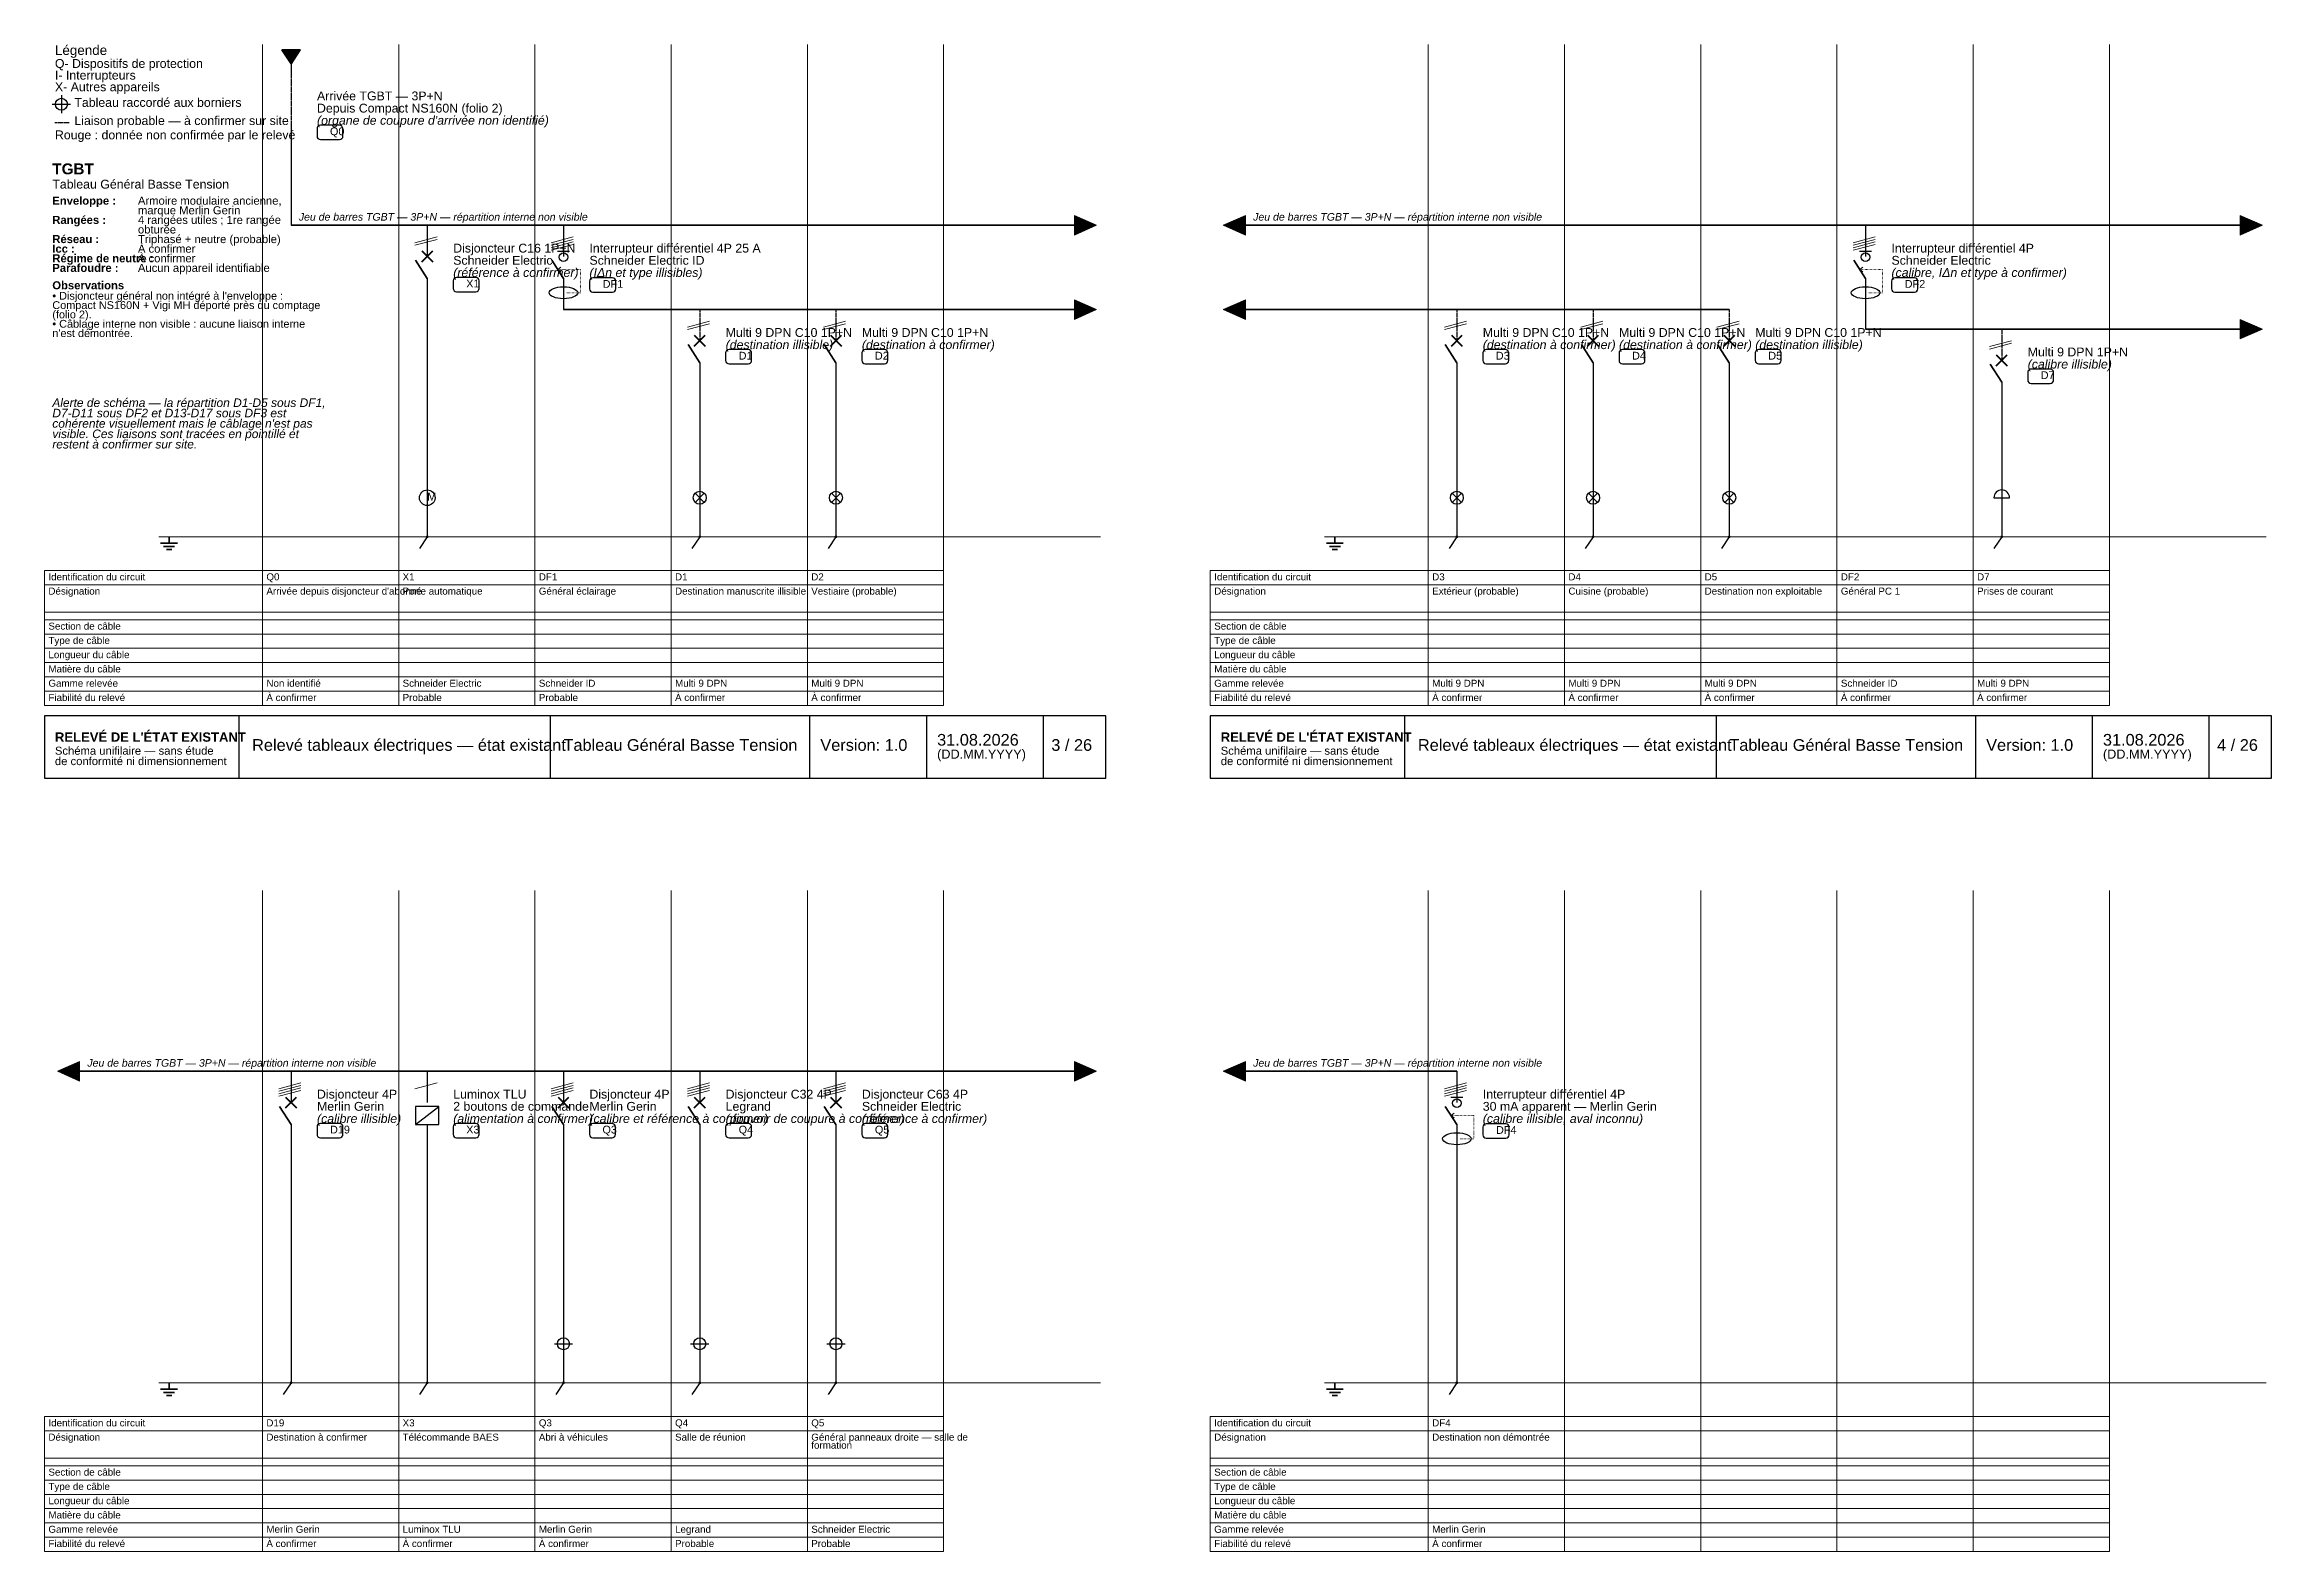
# Model space of a CAD drawing. Header units: millimetres. Extents: x 4 to 1561, y -1145 to 205.
# Drawn here: x 955 to 1561, y -205 to 204 of the extents above; entities that cross this region are included whole.
import ezdxf

# ---------------------------------------------------------------- set-up
doc = ezdxf.new("R2010")
doc.units = ezdxf.units.MM
doc.header["$LTSCALE"] = 0.5
doc.linetypes.add('DASHED', pattern=[1.524, 1.27, -0.254])
doc.linetypes.add('DOT', pattern=[0.508, 0, -0.508])
for name, color, linetype, lineweight, plot in [('RENVOIS_FOLIO', 5, 'Continuous', 0, False), ('SCHEMA', 7, 'Continuous', 0, False), ('SCHEMA_PROBABLE', 7, 'DASHED', 0, False), ('SYMBOLES', 7, 'Continuous', 0, False), ('TERRE', 3, 'Continuous', 0, False), ('TEXTE', 7, 'Continuous', 0, False), ('TEXTE_A_CONFIRMER', 1, 'Continuous', 0, False), ('TRAME', 253, 'Continuous', 0, False)]:
    doc.layers.add(name, color=color, linetype=linetype, lineweight=lineweight, plot=plot)
doc.styles.add('SCHEMA', font='arial.ttf')
doc.styles.add('SCHEMA_GRAS', font='arialbd.ttf')
doc.styles.add('SCHEMA_ITAL', font='ariali.ttf')

msp = doc.modelspace()

# ---------------------------------------------------------------- hatches: boundary and pattern name
at = {"layer": 'RENVOIS_FOLIO'}
for points in [[(1235.3, 157.87), (1241.3, 155.22), (1235.3, 152.58)], [(1281.76, 157.87), (1275.76, 155.22), (1281.76, 152.58)], [(1552.3, 157.87), (1558.3, 155.22), (1552.3, 152.58)], [(1235.3, 134.94), (1241.3, 132.29), (1235.3, 129.65)], [(1281.76, 134.94), (1275.76, 132.29), (1281.76, 129.65)], [(1552.3, 129.65), (1558.3, 127), (1552.3, 124.35)], [(964.76, -72.13), (958.76, -74.78), (964.76, -77.42)], [(1235.3, -72.13), (1241.3, -74.78), (1235.3, -77.42)], [(1281.76, -72.13), (1275.76, -74.78), (1281.76, -77.42)]]:
    msp.add_hatch(color=7, dxfattribs=at).paths.add_polyline_path(points)
at = {"layer": 'SCHEMA'}
msp.add_hatch(color=7, dxfattribs=at).paths.add_polyline_path([(1019.79, 202.95), (1024.73, 202.95), (1022.26, 199.07)])
h = msp.add_hatch(color=7, dxfattribs=at)
edge = h.paths.add_edge_path()
edge.add_arc((1059.3, 70.56), 0.388, 0, 360)
h = msp.add_hatch(color=7, dxfattribs=at)
edge = h.paths.add_edge_path()
edge.add_arc((1133.39, 70.56), 0.388, 0, 360)
h = msp.add_hatch(color=7, dxfattribs=at)
edge = h.paths.add_edge_path()
edge.add_arc((1170.43, 70.56), 0.388, 0, 360)
h = msp.add_hatch(color=7, dxfattribs=at)
edge = h.paths.add_edge_path()
edge.add_arc((1339.26, 70.56), 0.388, 0, 360)
h = msp.add_hatch(color=7, dxfattribs=at)
edge = h.paths.add_edge_path()
edge.add_arc((1376.3, 70.56), 0.388, 0, 360)
h = msp.add_hatch(color=7, dxfattribs=at)
edge = h.paths.add_edge_path()
edge.add_arc((1413.34, 70.56), 0.388, 0, 360)
h = msp.add_hatch(color=7, dxfattribs=at)
edge = h.paths.add_edge_path()
edge.add_arc((1487.43, 70.56), 0.388, 0, 360)
h = msp.add_hatch(color=7, dxfattribs=at)
edge = h.paths.add_edge_path()
edge.add_arc((1022.26, -159.44), 0.388, 0, 360)
h = msp.add_hatch(color=7, dxfattribs=at)
edge = h.paths.add_edge_path()
edge.add_arc((1059.3, -159.44), 0.388, 0, 360)
h = msp.add_hatch(color=7, dxfattribs=at)
edge = h.paths.add_edge_path()
edge.add_arc((1096.34, -159.44), 0.388, 0, 360)
h = msp.add_hatch(color=7, dxfattribs=at)
edge = h.paths.add_edge_path()
edge.add_arc((1133.39, -159.44), 0.388, 0, 360)
h = msp.add_hatch(color=7, dxfattribs=at)
edge = h.paths.add_edge_path()
edge.add_arc((1170.43, -159.44), 0.388, 0, 360)
h = msp.add_hatch(color=7, dxfattribs=at)
edge = h.paths.add_edge_path()
edge.add_arc((1339.26, -159.44), 0.388, 0, 360)

# ---------------------------------------------------------------- linework, layer by layer
at = {"layer": 'RENVOIS_FOLIO'}
for points in [[(1235.3, 157.87), (1241.3, 155.22), (1235.3, 152.58)], [(1281.76, 157.87), (1275.76, 155.22), (1281.76, 152.58)], [(1552.3, 157.87), (1558.3, 155.22), (1552.3, 152.58)], [(1235.3, 134.94), (1241.3, 132.29), (1235.3, 129.65)], [(1281.76, 134.94), (1275.76, 132.29), (1281.76, 129.65)], [(1552.3, 129.65), (1558.3, 127), (1552.3, 124.35)], [(964.76, -72.13), (958.76, -74.78), (964.76, -77.42)], [(1235.3, -72.13), (1241.3, -74.78), (1235.3, -77.42)], [(1281.76, -72.13), (1275.76, -74.78), (1281.76, -77.42)]]:
    msp.add_lwpolyline(points, close=True, dxfattribs=at)
at = {"layer": 'SCHEMA', "lineweight": 30}
for p, q in [((1022.26, 199.07), (1022.26, 196.6)), ((957.35, 188.13), (962.29, 188.13)), ((959.82, 190.6), (959.82, 185.66)), ((1022.26, 182.13), (1022.26, 155.22)), ((1059.3, 155.22), (1059.3, 146.76)), ((1096.34, 155.22), (1096.34, 146.76)), ((1450.39, 155.22), (1450.39, 146.76)), ((1094.72, 148.17), (1097.97, 148.17)), ((1448.76, 148.17), (1452.01, 148.17)), ((1059.3, 140.76), (1059.3, 70.56)), ((1096.34, 140.76), (1096.34, 132.29)), ((1450.39, 140.76), (1450.39, 127)), ((1133.39, 117.83), (1133.39, 70.56)), ((1170.43, 117.83), (1170.43, 70.56)), ((1339.26, 117.83), (1339.26, 70.56)), ((1376.3, 117.83), (1376.3, 70.56)), ((1413.34, 117.83), (1413.34, 70.56)), ((1487.43, 112.54), (1487.43, 70.56)), ((1132.15, 79.9), (1134.62, 82.37)), ((1132.15, 82.37), (1134.62, 79.9)), ((1169.19, 79.9), (1171.66, 82.37)), ((1169.19, 82.37), (1171.66, 79.9)), ((1338.03, 79.9), (1340.5, 82.37)), ((1338.03, 82.37), (1340.5, 79.9)), ((1375.07, 79.9), (1377.54, 82.37)), ((1375.07, 82.37), (1377.54, 79.9)), ((1412.11, 79.9), (1414.58, 82.37)), ((1412.11, 82.37), (1414.58, 79.9)), ((1485.31, 81.14), (1489.54, 81.14)), ((1059.3, 70.56), (1057.19, 67.38)), ((1133.39, 70.56), (1131.27, 67.38)), ((1170.43, 70.56), (1168.31, 67.38)), ((1339.26, 70.56), (1337.14, 67.38)), ((1376.3, 70.56), (1374.19, 67.38)), ((1413.34, 70.56), (1411.23, 67.38)), ((1487.43, 70.56), (1485.31, 67.38)), ((1022.26, -74.78), (1022.26, -83.24)), ((1059.3, -74.78), (1059.3, -83.24)), ((1096.34, -74.78), (1096.34, -83.24)), ((1133.39, -74.78), (1133.39, -83.24)), ((1170.43, -74.78), (1170.43, -83.24)), ((1339.26, -74.78), (1339.26, -83.24)), ((1056.13, -89.24), (1062.48, -84.3)), ((1337.64, -81.83), (1340.88, -81.83)), ((1022.26, -89.24), (1022.26, -159.44)), ((1059.3, -89.24), (1059.3, -159.44)), ((1096.34, -89.24), (1096.34, -159.44)), ((1133.39, -89.24), (1133.39, -159.44)), ((1170.43, -89.24), (1170.43, -159.44)), ((1339.26, -89.24), (1339.26, -159.44)), ((1093.88, -148.86), (1098.81, -148.86)), ((1096.34, -146.39), (1096.34, -151.33)), ((1130.92, -148.86), (1135.86, -148.86)), ((1133.39, -146.39), (1133.39, -151.33)), ((1167.96, -148.86), (1172.9, -148.86)), ((1170.43, -146.39), (1170.43, -151.33)), ((1022.26, -159.44), (1020.14, -162.62)), ((1059.3, -159.44), (1057.19, -162.62)), ((1096.34, -159.44), (1094.23, -162.62)), ((1133.39, -159.44), (1131.27, -162.62)), ((1170.43, -159.44), (1168.31, -162.62)), ((1339.26, -159.44), (1337.14, -162.62))]:
    msp.add_line(p, q, dxfattribs=at)
at = {"layer": 'SCHEMA', "lineweight": 35}
for p, q in [((1022.26, 155.22), (1235.3, 155.22)), ((1281.76, 155.22), (1552.3, 155.22)), ((1056.13, 145.7), (1059.3, 140.76)), ((1093.17, 145.7), (1096.34, 140.76)), ((1447.21, 145.7), (1450.39, 140.76)), ((1096.34, 132.29), (1235.3, 132.29)), ((1281.76, 132.29), (1413.34, 132.29)), ((1130.21, 122.77), (1133.39, 117.83)), ((1167.25, 122.77), (1170.43, 117.83)), ((1336.09, 122.77), (1339.26, 117.83)), ((1373.13, 122.77), (1376.3, 117.83)), ((1410.17, 122.77), (1413.34, 117.83)), ((1450.39, 127), (1552.3, 127)), ((1484.25, 117.47), (1487.43, 112.54)), ((986.81, 68.79), (991.39, 68.79)), ((987.62, 67.94), (990.58, 67.94)), ((988.39, 67.1), (989.81, 67.1)), ((989.1, 70.56), (989.1, 68.79)), ((1303.81, 68.79), (1308.39, 68.79)), ((1304.62, 67.94), (1307.58, 67.94)), ((1305.39, 67.1), (1306.81, 67.1)), ((1306.1, 70.56), (1306.1, 68.79)), ((964.76, -74.78), (1235.3, -74.78)), ((1281.76, -74.78), (1339.26, -74.78)), ((1019.09, -84.3), (1022.26, -89.24)), ((1093.17, -84.3), (1096.34, -89.24)), ((1130.21, -84.3), (1133.39, -89.24)), ((1167.25, -84.3), (1170.43, -89.24)), ((1336.09, -84.3), (1339.26, -89.24)), ((986.81, -161.21), (991.39, -161.21)), ((987.62, -162.06), (990.58, -162.06)), ((988.39, -162.9), (989.81, -162.9)), ((989.1, -159.44), (989.1, -161.21)), ((1303.81, -161.21), (1308.39, -161.21)), ((1304.62, -162.06), (1307.58, -162.06)), ((1305.39, -162.9), (1306.81, -162.9)), ((1306.1, -159.44), (1306.1, -161.21))]:
    msp.add_line(p, q, dxfattribs=at)
at = {"layer": 'SCHEMA', "lineweight": 40}
for p, q in [((1057.82, 145.27), (1060.78, 148.24)), ((1057.82, 148.24), (1060.78, 145.27)), ((1131.9, 122.34), (1134.87, 125.31)), ((1131.9, 125.31), (1134.87, 122.34)), ((1168.95, 122.34), (1171.91, 125.31)), ((1168.95, 125.31), (1171.91, 122.34)), ((1337.78, 122.34), (1340.74, 125.31)), ((1337.78, 125.31), (1340.74, 122.34)), ((1374.82, 122.34), (1377.78, 125.31)), ((1374.82, 125.31), (1377.78, 122.34)), ((1411.86, 122.34), (1414.83, 125.31)), ((1411.86, 125.31), (1414.83, 122.34)), ((1485.95, 117.05), (1488.91, 120.02)), ((1485.95, 120.02), (1488.91, 117.05)), ((1020.78, -84.73), (1023.74, -81.76)), ((1020.78, -81.76), (1023.74, -84.73)), ((1094.86, -84.73), (1097.83, -81.76)), ((1094.86, -81.76), (1097.83, -84.73)), ((1131.9, -84.73), (1134.87, -81.76)), ((1131.9, -81.76), (1134.87, -84.73)), ((1168.95, -84.73), (1171.91, -81.76)), ((1168.95, -81.76), (1171.91, -84.73))]:
    msp.add_line(p, q, dxfattribs=at)
at = {"layer": 'SCHEMA', "lineweight": 35}
msp.add_lwpolyline([(1019.79, 202.95), (1024.73, 202.95), (1022.26, 199.07)], close=True, dxfattribs=at)
at = {"layer": 'SCHEMA', "lineweight": 30}
msp.add_lwpolyline([(1056.13, -89.24), (1062.48, -89.24), (1062.48, -84.3), (1056.13, -84.3)], close=True, dxfattribs=at)
for centre, radius in [((959.82, 188.13), 1.62), ((1096.34, 146.54), 1.16), ((1450.39, 146.54), 1.16), ((1059.3, 81.14), 2.12), ((1133.39, 81.14), 1.76), ((1170.43, 81.14), 1.76), ((1339.26, 81.14), 1.76), ((1376.3, 81.14), 1.76), ((1413.34, 81.14), 1.76), ((1339.26, -83.46), 1.16), ((1096.34, -148.86), 1.62), ((1133.39, -148.86), 1.62), ((1170.43, -148.86), 1.62)]:
    msp.add_circle(centre, radius, dxfattribs=at)
msp.add_arc((1487.43, 81.14), 2.12, 0, 180, dxfattribs=at)
for centre in [(1096.34, 136.88), (1450.39, 136.88), (1339.26, -93.12)]:
    msp.add_ellipse(centre, major_axis=(3.88, 0), ratio=0.418182, dxfattribs=at)
at = {"layer": 'SCHEMA_PROBABLE', "lineweight": 30}
for p, q in [((1022.26, 196.6), (1022.26, 188.13)), ((1022.26, 188.13), (1022.26, 182.13)), ((958.06, 183.19), (961.94, 183.19)), ((1133.39, 132.29), (1133.39, 123.83)), ((1170.43, 132.29), (1170.43, 123.83)), ((1339.26, 132.29), (1339.26, 123.83)), ((1376.3, 132.29), (1376.3, 123.83)), ((1413.34, 132.29), (1413.34, 123.83)), ((1487.43, 127), (1487.43, 118.53))]:
    msp.add_line(p, q, dxfattribs=at)
at = {"layer": 'SYMBOLES', "lineweight": 20}
for p, q in [((1055.95, 150.46), (1061.95, 152.05)), ((1092.99, 150.46), (1098.99, 152.05)), ((1447.03, 150.46), (1453.03, 152.05)), ((1055.95, 149.79), (1061.95, 151.38)), ((1092.99, 149.79), (1098.99, 151.38)), ((1092.99, 149.12), (1098.99, 150.71)), ((1092.99, 148.45), (1098.99, 150.04)), ((1447.03, 149.79), (1453.03, 151.38)), ((1447.03, 149.12), (1453.03, 150.71)), ((1447.03, 148.45), (1453.03, 150.04)), ((1094.79, 143.23), (1095.64, 143.86)), ((1094.79, 143.23), (1095.64, 142.59)), ((1448.83, 143.23), (1449.68, 143.86)), ((1448.83, 143.23), (1449.68, 142.59)), ((1130.03, 127.53), (1136.03, 129.12)), ((1130.03, 126.86), (1136.03, 128.45)), ((1167.08, 127.53), (1173.07, 129.12)), ((1167.08, 126.86), (1173.07, 128.45)), ((1335.91, 127.53), (1341.91, 129.12)), ((1335.91, 126.86), (1341.91, 128.45)), ((1372.95, 127.53), (1378.95, 129.12)), ((1372.95, 126.86), (1378.95, 128.45)), ((1409.99, 127.53), (1415.99, 129.12)), ((1409.99, 126.86), (1415.99, 128.45)), ((1484.08, 122.24), (1490.07, 123.83)), ((1484.08, 121.57), (1490.07, 123.15)), ((1018.91, -79.54), (1024.91, -77.95)), ((1018.91, -80.21), (1024.91, -78.62)), ((1055.95, -79.54), (1061.95, -77.95)), ((1092.99, -79.54), (1098.99, -77.95)), ((1092.99, -80.21), (1098.99, -78.62)), ((1130.03, -79.54), (1136.03, -77.95)), ((1130.03, -80.21), (1136.03, -78.62)), ((1167.08, -79.54), (1173.07, -77.95)), ((1167.08, -80.21), (1173.07, -78.62)), ((1335.91, -79.54), (1341.91, -77.95)), ((1335.91, -80.21), (1341.91, -78.62)), ((1018.91, -80.88), (1024.91, -79.29)), ((1018.91, -81.55), (1024.91, -79.96)), ((1092.99, -80.88), (1098.99, -79.29)), ((1092.99, -81.55), (1098.99, -79.96)), ((1130.03, -80.88), (1136.03, -79.29)), ((1130.03, -81.55), (1136.03, -79.96)), ((1167.08, -80.88), (1173.07, -79.29)), ((1167.08, -81.55), (1173.07, -79.96)), ((1335.91, -80.88), (1341.91, -79.29)), ((1335.91, -81.55), (1341.91, -79.96)), ((1337.71, -86.77), (1338.56, -86.14)), ((1337.71, -86.77), (1338.56, -87.41))]:
    msp.add_line(p, q, dxfattribs=at)
at = {"layer": 'SYMBOLES', "linetype": 'DOT', "lineweight": 20}
for p, q in [((1094.79, 143.23), (1100.93, 143.23)), ((1100.93, 143.23), (1100.93, 136.88)), ((1448.83, 143.23), (1454.97, 143.23)), ((1454.97, 143.23), (1454.97, 136.88)), ((1100.93, 136.88), (1097.05, 136.88)), ((1454.97, 136.88), (1451.09, 136.88)), ((1337.71, -86.77), (1343.85, -86.77)), ((1343.85, -86.77), (1343.85, -93.12)), ((1343.85, -93.12), (1339.97, -93.12))]:
    msp.add_line(p, q, dxfattribs=at)
at = {"layer": 'SYMBOLES', "lineweight": 15}
for p, q in [((955.23, 61.38), (1199.71, 61.38)), ((955.23, 24.69), (955.23, 61.38)), ((1014.5, 24.69), (1014.5, 61.38)), ((1051.54, 24.69), (1051.54, 61.38)), ((1088.58, 24.69), (1088.58, 61.38)), ((1125.62, 24.69), (1125.62, 61.38)), ((1162.67, 24.69), (1162.67, 61.38)), ((1199.71, 24.69), (1199.71, 61.38)), ((1272.23, 61.38), (1516.71, 61.38)), ((1272.23, 24.69), (1272.23, 61.38)), ((1331.5, 24.69), (1331.5, 61.38)), ((1368.54, 24.69), (1368.54, 61.38)), ((1405.58, 24.69), (1405.58, 61.38)), ((1442.62, 24.69), (1442.62, 61.38)), ((1479.67, 24.69), (1479.67, 61.38)), ((1516.71, 24.69), (1516.71, 61.38)), ((955.23, 57.5), (1199.71, 57.5)), ((1272.23, 57.5), (1516.71, 57.5)), ((955.23, 50.09), (1199.71, 50.09)), ((1272.23, 50.09), (1516.71, 50.09)), ((955.23, 47.98), (1199.71, 47.98)), ((955.23, 44.1), (1199.71, 44.1)), ((1272.23, 47.98), (1516.71, 47.98)), ((1272.23, 44.1), (1516.71, 44.1)), ((955.23, 40.22), (1199.71, 40.22)), ((955.23, 36.34), (1199.71, 36.34)), ((1272.23, 40.22), (1516.71, 40.22)), ((1272.23, 36.34), (1516.71, 36.34)), ((955.23, 32.46), (1199.71, 32.46)), ((1272.23, 32.46), (1516.71, 32.46)), ((955.23, 28.57), (1199.71, 28.57)), ((955.23, 24.69), (1199.71, 24.69)), ((1272.23, 28.57), (1516.71, 28.57)), ((1272.23, 24.69), (1516.71, 24.69)), ((955.23, -168.62), (1199.71, -168.62)), ((955.23, -205.31), (955.23, -168.62)), ((1014.5, -205.31), (1014.5, -168.62)), ((1051.54, -205.31), (1051.54, -168.62)), ((1088.58, -205.31), (1088.58, -168.62)), ((1125.62, -205.31), (1125.62, -168.62)), ((1162.67, -205.31), (1162.67, -168.62)), ((1199.71, -205.31), (1199.71, -168.62)), ((1272.23, -168.62), (1516.71, -168.62)), ((1272.23, -205.31), (1272.23, -168.62)), ((1331.5, -205.31), (1331.5, -168.62)), ((1368.54, -205.31), (1368.54, -168.62)), ((1405.58, -205.31), (1405.58, -168.62)), ((1442.62, -205.31), (1442.62, -168.62)), ((1479.67, -205.31), (1479.67, -168.62)), ((1516.71, -205.31), (1516.71, -168.62)), ((955.23, -172.5), (1199.71, -172.5)), ((1272.23, -172.5), (1516.71, -172.5)), ((955.23, -179.91), (1199.71, -179.91)), ((1272.23, -179.91), (1516.71, -179.91)), ((955.23, -182.02), (1199.71, -182.02)), ((955.23, -185.9), (1199.71, -185.9)), ((1272.23, -182.02), (1516.71, -182.02)), ((1272.23, -185.9), (1516.71, -185.9)), ((955.23, -189.78), (1199.71, -189.78)), ((955.23, -193.66), (1199.71, -193.66)), ((1272.23, -189.78), (1516.71, -189.78)), ((1272.23, -193.66), (1516.71, -193.66)), ((955.23, -197.54), (1199.71, -197.54)), ((1272.23, -197.54), (1516.71, -197.54)), ((955.23, -201.43), (1199.71, -201.43)), ((955.23, -205.31), (1199.71, -205.31)), ((1272.23, -201.43), (1516.71, -201.43)), ((1272.23, -205.31), (1516.71, -205.31))]:
    msp.add_line(p, q, dxfattribs=at)
at = {"layer": 'SYMBOLES', "lineweight": 25}
for p, q in [((1008.15, 4.94), (1008.15, 21.87)), ((1092.82, 4.94), (1092.82, 21.87)), ((1163.37, 4.94), (1163.37, 21.87)), ((1195.12, 4.94), (1195.12, 21.87)), ((1226.87, 4.94), (1226.87, 21.87)), ((1325.15, 4.94), (1325.15, 21.87)), ((1409.82, 4.94), (1409.82, 21.87)), ((1480.37, 4.94), (1480.37, 21.87)), ((1512.12, 4.94), (1512.12, 21.87)), ((1543.87, 4.94), (1543.87, 21.87))]:
    msp.add_line(p, q, dxfattribs=at)
for points in [[(1030.23, 178.53), (1035.45, 178.53, 0.414214), (1036.37, 179.45), (1036.37, 181.5, 0.414214), (1035.45, 182.41), (1030.23, 182.41, 0.414214), (1029.32, 181.5), (1029.32, 179.45, 0.414214)], [(1067.28, 137.16), (1072.5, 137.16, 0.414214), (1073.41, 138.08), (1073.41, 140.12, 0.414214), (1072.5, 141.04), (1067.28, 141.04, 0.414214), (1066.36, 140.12), (1066.36, 138.08, 0.414214)], [(1104.32, 137.05), (1109.66, 137.05, 0.414214), (1110.57, 137.97), (1110.57, 140.02, 0.414214), (1109.66, 140.93), (1104.32, 140.93, 0.414214), (1103.4, 140.02), (1103.4, 137.97, 0.414214)], [(1458.36, 137.05), (1463.7, 137.05, 0.414214), (1464.62, 137.97), (1464.62, 140.02, 0.414214), (1463.7, 140.93), (1458.36, 140.93, 0.414214), (1457.44, 140.02), (1457.44, 137.97, 0.414214)], [(1141.36, 117.55), (1146.58, 117.55, 0.414214), (1147.5, 118.46), (1147.5, 120.51, 0.414214), (1146.58, 121.43), (1141.36, 121.43, 0.414214), (1140.44, 120.51), (1140.44, 118.46, 0.414214)], [(1178.4, 117.55), (1183.62, 117.55, 0.414214), (1184.54, 118.46), (1184.54, 120.51, 0.414214), (1183.62, 121.43), (1178.4, 121.43, 0.414214), (1177.48, 120.51), (1177.48, 118.46, 0.414214)], [(1347.23, 117.55), (1352.45, 117.55, 0.414214), (1353.37, 118.46), (1353.37, 120.51, 0.414214), (1352.45, 121.43), (1347.23, 121.43, 0.414214), (1346.32, 120.51), (1346.32, 118.46, 0.414214)], [(1384.28, 117.55), (1389.5, 117.55, 0.414214), (1390.41, 118.46), (1390.41, 120.51, 0.414214), (1389.5, 121.43), (1384.28, 121.43, 0.414214), (1383.36, 120.51), (1383.36, 118.46, 0.414214)], [(1421.32, 117.55), (1426.54, 117.55, 0.414214), (1427.46, 118.46), (1427.46, 120.51, 0.414214), (1426.54, 121.43), (1421.32, 121.43, 0.414214), (1420.4, 120.51), (1420.4, 118.46, 0.414214)], [(1495.4, 112.25), (1500.62, 112.25, 0.414214), (1501.54, 113.17), (1501.54, 115.22, 0.414214), (1500.62, 116.13), (1495.4, 116.13, 0.414214), (1494.48, 115.22), (1494.48, 113.17, 0.414214)], [(1030.23, -92.84), (1035.46, -92.84, 0.414214), (1036.37, -91.92), (1036.37, -89.88, 0.414214), (1035.46, -88.96), (1030.23, -88.96, 0.414214), (1029.32, -89.88), (1029.32, -91.92, 0.414214)], [(1067.28, -92.84), (1072.5, -92.84, 0.414214), (1073.41, -91.92), (1073.41, -89.88, 0.414214), (1072.5, -88.96), (1067.28, -88.96, 0.414214), (1066.36, -89.88), (1066.36, -91.92, 0.414214)], [(1104.32, -92.84), (1109.54, -92.84, 0.414214), (1110.46, -91.92), (1110.46, -89.88, 0.414214), (1109.54, -88.96), (1104.32, -88.96, 0.414214), (1103.4, -89.88), (1103.4, -91.92, 0.414214)], [(1141.36, -92.84), (1146.58, -92.84, 0.414214), (1147.5, -91.92), (1147.5, -89.88, 0.414214), (1146.58, -88.96), (1141.36, -88.96, 0.414214), (1140.44, -89.88), (1140.44, -91.92, 0.414214)], [(1178.4, -92.84), (1183.62, -92.84, 0.414214), (1184.54, -91.92), (1184.54, -89.88, 0.414214), (1183.62, -88.96), (1178.4, -88.96, 0.414214), (1177.48, -89.88), (1177.48, -91.92, 0.414214)], [(1347.23, -92.95), (1352.57, -92.95, 0.414214), (1353.49, -92.03), (1353.49, -89.98, 0.414214), (1352.57, -89.07), (1347.23, -89.07, 0.414214), (1346.32, -89.98), (1346.32, -92.03, 0.414214)]]:
    msp.add_lwpolyline(points, format="xyb", close=True, dxfattribs=at)
for points in [[(955.23, 4.94), (1243.77, 4.94), (1243.77, 21.87), (955.23, 21.87)], [(1272.23, 4.94), (1560.77, 4.94), (1560.77, 21.87), (1272.23, 21.87)]]:
    msp.add_lwpolyline(points, close=True, dxfattribs=at)
at = {"layer": 'TERRE', "color": 3}
for p, q in [((986.28, 70.56), (1242.36, 70.56)), ((1303.28, 70.56), (1559.36, 70.56)), ((986.28, -159.44), (1242.36, -159.44)), ((1303.28, -159.44), (1559.36, -159.44))]:
    msp.add_line(p, q, dxfattribs=at)
at = {"layer": 'TERRE', "color": 2, "linetype": 'DASHED'}
for p, q in [((987.69, 70.56), (1242.36, 70.56)), ((1304.69, 70.56), (1559.36, 70.56)), ((987.69, -159.44), (1242.36, -159.44)), ((1304.69, -159.44), (1559.36, -159.44))]:
    msp.add_line(p, q, dxfattribs=at)
at = {"layer": 'TRAME'}
for p, q in [((1014.5, 24.69), (1014.5, 204.36)), ((1051.54, 24.69), (1051.54, 204.36)), ((1088.58, 24.69), (1088.58, 204.36)), ((1125.62, 24.69), (1125.62, 204.36)), ((1162.67, 24.69), (1162.67, 204.36)), ((1199.71, 24.69), (1199.71, 204.36)), ((1331.5, 24.69), (1331.5, 204.36)), ((1368.54, 24.69), (1368.54, 204.36)), ((1405.58, 24.69), (1405.58, 204.36)), ((1442.62, 24.69), (1442.62, 204.36)), ((1479.67, 24.69), (1479.67, 204.36)), ((1516.71, 24.69), (1516.71, 204.36)), ((1014.5, -205.31), (1014.5, -25.64)), ((1051.54, -205.31), (1051.54, -25.64)), ((1088.58, -205.31), (1088.58, -25.64)), ((1125.62, -205.31), (1125.62, -25.64)), ((1162.67, -205.31), (1162.67, -25.64)), ((1199.71, -205.31), (1199.71, -25.64)), ((1331.5, -205.31), (1331.5, -25.64)), ((1368.54, -205.31), (1368.54, -25.64)), ((1405.58, -205.31), (1405.58, -25.64)), ((1442.62, -205.31), (1442.62, -25.64)), ((1479.67, -205.31), (1479.67, -25.64)), ((1516.71, -205.31), (1516.71, -25.64))]:
    msp.add_line(p, q, dxfattribs=at)

# ---------------------------------------------------------------- texts
at = {"layer": 'TEXTE'}
for s, height, style, p in [('Q- Dispositifs de protection', 2.3989, 'SCHEMA', (958.06, 198.01)), ('Légende', 2.611, 'SCHEMA', (958.06, 201.53)), ('X- Autres appareils', 2.3989, 'SCHEMA', (958.06, 191.66)), ('I- Interrupteurs', 2.3989, 'SCHEMA', (958.06, 194.83)), ('Tableau raccordé aux borniers', 2.3989, 'SCHEMA', (963.35, 187.42)), ('Arrivée TGBT — 3P+N', 2.3989, 'SCHEMA', (1029.32, 189.19)), ('Depuis Compact NS160N (folio 2)', 2.3989, 'SCHEMA', (1029.32, 185.87)), ('Liaison probable — à confirmer sur site', 2.3989, 'SCHEMA', (963.35, 182.48)), ('Q0', 2.117, 'SCHEMA', (1032.84, 179.7)), ('TGBT', 2.963, 'SCHEMA_GRAS', (957.35, 169.08)), ('Tableau Général Basse Tension', 2.3989, 'SCHEMA', (957.35, 165.2)), ('Enveloppe :', 2.1872, 'SCHEMA_GRAS', (957.35, 160.82)), ('Rangées :', 2.187, 'SCHEMA_GRAS', (957.35, 155.6)), ('Armoire modulaire ancienne,', 2.1872, 'SCHEMA', (980.63, 160.82)), ('4 rangées utiles ; 1re rangée', 2.1872, 'SCHEMA', (980.63, 155.6)), ('marque Merlin Gerin', 2.1872, 'SCHEMA', (980.63, 158.21)), ('Jeu de barres TGBT — 3P+N — répartition interne non visible', 2.0461, 'SCHEMA_ITAL', (1024.38, 156.49)), ('Jeu de barres TGBT — 3P+N — répartition interne non visible', 2.0461, 'SCHEMA_ITAL', (1283.88, 156.49)), ('Réseau :', 2.187, 'SCHEMA_GRAS', (957.35, 150.38)), ('Triphasé + neutre (probable)', 2.1872, 'SCHEMA', (980.63, 150.38)), ('obturée', 2.187, 'SCHEMA', (980.63, 152.99)), ('4', 1.91, 'SCHEMA', (1237.24, 154.59)), ('3', 1.91, 'SCHEMA', (1279.82, 154.59)), ('5', 1.91, 'SCHEMA', (1554.24, 154.59)), ('Icc :', 2.187, 'SCHEMA_GRAS', (957.35, 147.77)), ('Régime de neutre :', 2.1872, 'SCHEMA_GRAS', (957.35, 145.16)), ('À confirmer', 2.1872, 'SCHEMA', (980.63, 147.77)), ('À confirmer', 2.1872, 'SCHEMA', (980.63, 145.16)), ('Schneider Electric', 2.3989, 'SCHEMA', (1066.36, 144.5)), ('Disjoncteur C16 1P+N', 2.3989, 'SCHEMA', (1066.36, 147.81)), ('Schneider Electric ID', 2.3989, 'SCHEMA', (1103.4, 144.5)), ('Interrupteur différentiel 4P 25 A', 2.3989, 'SCHEMA', (1103.4, 147.81)), ('Schneider Electric', 2.3989, 'SCHEMA', (1457.44, 144.5)), ('Interrupteur différentiel 4P', 2.3989, 'SCHEMA', (1457.44, 147.81)), ('Observations', 2.1872, 'SCHEMA_GRAS', (957.35, 137.82)), ('Parafoudre :', 2.1872, 'SCHEMA_GRAS', (957.35, 142.55)), ('Aucun appareil identifiable', 2.1872, 'SCHEMA', (980.63, 142.55)), ('X1', 2.117, 'SCHEMA', (1069.89, 138.32)), ('DF1', 2.117, 'SCHEMA', (1106.99, 138.22)), ('DF2', 2.117, 'SCHEMA', (1461.03, 138.22)), ("• Disjoncteur général non intégré à l'enveloppe :", 2.1167, 'SCHEMA', (957.35, 135)), ('Compact NS160N + Vigi MH déporté près du comptage', 2.1167, 'SCHEMA', (957.35, 132.46)), ('4', 1.91, 'SCHEMA', (1237.24, 131.66)), ('3', 1.91, 'SCHEMA', (1279.82, 131.66)), ('• Câblage interne non visible : aucune liaison interne', 2.1167, 'SCHEMA', (957.35, 127.38)), ('(folio 2).', 2.117, 'SCHEMA', (957.35, 129.92)), ('Multi 9 DPN C10 1P+N', 2.3989, 'SCHEMA', (1140.44, 124.88)), ('Multi 9 DPN C10 1P+N', 2.3989, 'SCHEMA', (1177.48, 124.88)), ('Multi 9 DPN C10 1P+N', 2.3989, 'SCHEMA', (1346.32, 124.88)), ('Multi 9 DPN C10 1P+N', 2.3989, 'SCHEMA', (1383.36, 124.88)), ('Multi 9 DPN C10 1P+N', 2.3989, 'SCHEMA', (1420.4, 124.88)), ('5', 1.91, 'SCHEMA', (1554.24, 126.36)), ("n'est démontrée.", 2.1167, 'SCHEMA', (957.35, 124.84)), ('Multi 9 DPN 1P+N', 2.3989, 'SCHEMA', (1494.48, 119.59)), ('D1', 2.117, 'SCHEMA', (1143.97, 118.71)), ('D2', 2.117, 'SCHEMA', (1181.01, 118.71)), ('D3', 2.117, 'SCHEMA', (1349.84, 118.71)), ('D4', 2.117, 'SCHEMA', (1386.89, 118.71)), ('D5', 2.117, 'SCHEMA', (1423.93, 118.71)), ('D7', 2.117, 'SCHEMA', (1498.01, 113.42)), ('M', 2.12, 'SCHEMA', (1059.3, 80.4)), ('Identification du circuit', 1.905, 'SCHEMA', (956.29, 58.7)), ('Q0', 1.905, 'SCHEMA', (1015.56, 58.7)), ('X1', 1.905, 'SCHEMA', (1052.6, 58.7)), ('DF1', 1.905, 'SCHEMA', (1089.64, 58.7)), ('D1', 1.905, 'SCHEMA', (1126.68, 58.7)), ('D2', 1.905, 'SCHEMA', (1163.72, 58.7)), ('Identification du circuit', 1.905, 'SCHEMA', (1273.29, 58.7)), ('D3', 1.905, 'SCHEMA', (1332.56, 58.7)), ('D4', 1.905, 'SCHEMA', (1369.6, 58.7)), ('D5', 1.905, 'SCHEMA', (1406.64, 58.7)), ('DF2', 1.905, 'SCHEMA', (1443.68, 58.7)), ('D7', 1.905, 'SCHEMA', (1480.72, 58.7)), ('Désignation', 1.905, 'SCHEMA', (956.29, 54.82)), ("Arrivée depuis disjoncteur d'abonné", 1.905, 'SCHEMA', (1015.56, 54.82)), ('Porte automatique', 1.905, 'SCHEMA', (1052.6, 54.82)), ('Général éclairage', 1.905, 'SCHEMA', (1089.64, 54.82)), ('Destination manuscrite illisible', 1.905, 'SCHEMA', (1126.68, 54.82)), ('Vestiaire (probable)', 1.905, 'SCHEMA', (1163.72, 54.82)), ('Désignation', 1.905, 'SCHEMA', (1273.29, 54.82)), ('Extérieur (probable)', 1.905, 'SCHEMA', (1332.56, 54.82)), ('Cuisine (probable)', 1.905, 'SCHEMA', (1369.6, 54.82)), ('Destination non exploitable', 1.905, 'SCHEMA', (1406.64, 54.82)), ('Général PC 1', 1.905, 'SCHEMA', (1443.68, 54.82)), ('Prises de courant', 1.905, 'SCHEMA', (1480.72, 54.82)), ('Type de câble', 1.905, 'SCHEMA', (956.29, 41.42)), ('Section de câble', 1.905, 'SCHEMA', (956.29, 45.3)), ('Type de câble', 1.905, 'SCHEMA', (1273.29, 41.42)), ('Section de câble', 1.905, 'SCHEMA', (1273.29, 45.3)), ('Longueur du câble', 1.905, 'SCHEMA', (956.29, 37.54)), ('Longueur du câble', 1.905, 'SCHEMA', (1273.29, 37.54)), ('Gamme relevée', 1.905, 'SCHEMA', (956.29, 29.77)), ('Matière du câble', 1.905, 'SCHEMA', (956.29, 33.66)), ('Non identifié', 1.905, 'SCHEMA', (1015.56, 29.77)), ('Schneider Electric', 1.905, 'SCHEMA', (1052.6, 29.77)), ('Schneider ID', 1.905, 'SCHEMA', (1089.64, 29.77)), ('Multi 9 DPN', 1.905, 'SCHEMA', (1126.68, 29.77)), ('Multi 9 DPN', 1.905, 'SCHEMA', (1163.72, 29.77)), ('Gamme relevée', 1.905, 'SCHEMA', (1273.29, 29.77)), ('Matière du câble', 1.905, 'SCHEMA', (1273.29, 33.66)), ('Multi 9 DPN', 1.905, 'SCHEMA', (1332.56, 29.77)), ('Multi 9 DPN', 1.905, 'SCHEMA', (1369.6, 29.77)), ('Multi 9 DPN', 1.905, 'SCHEMA', (1406.64, 29.77)), ('Schneider ID', 1.905, 'SCHEMA', (1443.68, 29.77)), ('Multi 9 DPN', 1.905, 'SCHEMA', (1480.72, 29.77)), ('Fiabilité du relevé', 1.905, 'SCHEMA', (956.29, 25.89)), ('Probable', 1.905, 'SCHEMA', (1052.6, 25.89)), ('Probable', 1.905, 'SCHEMA', (1089.64, 25.89)), ('Fiabilité du relevé', 1.905, 'SCHEMA', (1273.29, 25.89)), ('Schéma unifilaire — sans étude', 2.1872, 'SCHEMA', (958.06, 11.29)), ("RELEVÉ DE L'ÉTAT EXISTANT", 2.54, 'SCHEMA_GRAS', (958.06, 14.82)), ('Relevé tableaux électriques — état existant', 3.175, 'SCHEMA', (1011.68, 12.35)), ('Tableau Général Basse Tension', 3.175, 'SCHEMA', (1096.34, 12.35)), ('Version: 1.0', 3.175, 'SCHEMA', (1166.19, 12.35)), ('31.08.2026', 3.175, 'SCHEMA', (1197.94, 13.76)), ('(DD.MM.YYYY)', 2.4694, 'SCHEMA', (1197.94, 10.23)), ('3 / 26', 3.175, 'SCHEMA', (1228.99, 12.35)), ('Schéma unifilaire — sans étude', 2.1872, 'SCHEMA', (1275.06, 11.29)), ("RELEVÉ DE L'ÉTAT EXISTANT", 2.54, 'SCHEMA_GRAS', (1275.06, 14.82)), ('Relevé tableaux électriques — état existant', 3.175, 'SCHEMA', (1328.68, 12.35)), ('Tableau Général Basse Tension', 3.175, 'SCHEMA', (1413.34, 12.35)), ('Version: 1.0', 3.175, 'SCHEMA', (1483.19, 12.35)), ('31.08.2026', 3.175, 'SCHEMA', (1514.94, 13.76)), ('(DD.MM.YYYY)', 2.4694, 'SCHEMA', (1514.94, 10.23)), ('4 / 26', 3.175, 'SCHEMA', (1545.99, 12.35)), ('de conformité ni dimensionnement', 2.1872, 'SCHEMA', (958.06, 8.47)), ('de conformité ni dimensionnement', 2.1872, 'SCHEMA', (1275.06, 8.47)), ('Jeu de barres TGBT — 3P+N — répartition interne non visible', 2.0461, 'SCHEMA_ITAL', (966.88, -73.51)), ('Jeu de barres TGBT — 3P+N — répartition interne non visible', 2.0461, 'SCHEMA_ITAL', (1283.88, -73.51)), ('7', 1.91, 'SCHEMA', (962.82, -75.41)), ('9', 1.91, 'SCHEMA', (1237.24, -75.41)), ('8', 1.91, 'SCHEMA', (1279.82, -75.41)), ('Disjoncteur 4P', 2.3989, 'SCHEMA', (1029.32, -82.19)), ('Merlin Gerin', 2.3989, 'SCHEMA', (1029.32, -85.5)), ('2 boutons de commande', 2.3989, 'SCHEMA', (1066.36, -85.5)), ('Luminox TLU', 2.3989, 'SCHEMA', (1066.36, -82.19)), ('Disjoncteur 4P', 2.3989, 'SCHEMA', (1103.4, -82.19)), ('Merlin Gerin', 2.3989, 'SCHEMA', (1103.4, -85.5)), ('Disjoncteur C32 4P', 2.3989, 'SCHEMA', (1140.44, -82.19)), ('Legrand', 2.399, 'SCHEMA', (1140.44, -85.5)), ('Schneider Electric', 2.3989, 'SCHEMA', (1177.48, -85.5)), ('Disjoncteur C63 4P', 2.3989, 'SCHEMA', (1177.48, -82.19)), ('30 mA apparent — Merlin Gerin', 2.3989, 'SCHEMA', (1346.32, -85.5)), ('Interrupteur différentiel 4P', 2.3989, 'SCHEMA', (1346.32, -82.19)), ('D19', 2.117, 'SCHEMA', (1032.85, -91.68)), ('X3', 2.117, 'SCHEMA', (1069.89, -91.68)), ('Q3', 2.117, 'SCHEMA', (1106.93, -91.68)), ('Q4', 2.117, 'SCHEMA', (1143.97, -91.68)), ('Q5', 2.117, 'SCHEMA', (1181.01, -91.68)), ('DF4', 2.117, 'SCHEMA', (1349.9, -91.78)), ('Identification du circuit', 1.905, 'SCHEMA', (956.29, -171.3)), ('D19', 1.905, 'SCHEMA', (1015.56, -171.3)), ('X3', 1.905, 'SCHEMA', (1052.6, -171.3)), ('Q3', 1.905, 'SCHEMA', (1089.64, -171.3)), ('Q4', 1.905, 'SCHEMA', (1126.68, -171.3)), ('Q5', 1.905, 'SCHEMA', (1163.72, -171.3)), ('Identification du circuit', 1.905, 'SCHEMA', (1273.29, -171.3)), ('DF4', 1.905, 'SCHEMA', (1332.56, -171.3)), ('Désignation', 1.905, 'SCHEMA', (956.29, -175.18)), ('Destination à confirmer', 1.905, 'SCHEMA', (1015.56, -175.18)), ('Télécommande BAES', 1.905, 'SCHEMA', (1052.6, -175.18)), ('Abri à véhicules', 1.905, 'SCHEMA', (1089.64, -175.18)), ('Salle de réunion', 1.905, 'SCHEMA', (1126.68, -175.18)), ('formation', 1.905, 'SCHEMA', (1163.72, -177.37)), ('Général panneaux droite — salle de', 1.905, 'SCHEMA', (1163.72, -175.18)), ('Désignation', 1.905, 'SCHEMA', (1273.29, -175.18)), ('Destination non démontrée', 1.905, 'SCHEMA', (1332.56, -175.18)), ('Type de câble', 1.905, 'SCHEMA', (956.29, -188.58)), ('Section de câble', 1.905, 'SCHEMA', (956.29, -184.7)), ('Type de câble', 1.905, 'SCHEMA', (1273.29, -188.58)), ('Section de câble', 1.905, 'SCHEMA', (1273.29, -184.7)), ('Longueur du câble', 1.905, 'SCHEMA', (956.29, -192.46)), ('Longueur du câble', 1.905, 'SCHEMA', (1273.29, -192.46)), ('Gamme relevée', 1.905, 'SCHEMA', (956.29, -200.23)), ('Matière du câble', 1.905, 'SCHEMA', (956.29, -196.34)), ('Merlin Gerin', 1.905, 'SCHEMA', (1015.56, -200.23)), ('Luminox TLU', 1.905, 'SCHEMA', (1052.6, -200.23)), ('Merlin Gerin', 1.905, 'SCHEMA', (1089.64, -200.23)), ('Legrand', 1.905, 'SCHEMA', (1126.68, -200.23)), ('Schneider Electric', 1.905, 'SCHEMA', (1163.72, -200.23)), ('Gamme relevée', 1.905, 'SCHEMA', (1273.29, -200.23)), ('Matière du câble', 1.905, 'SCHEMA', (1273.29, -196.34)), ('Merlin Gerin', 1.905, 'SCHEMA', (1332.56, -200.23)), ('Fiabilité du relevé', 1.905, 'SCHEMA', (956.29, -204.11)), ('Probable', 1.905, 'SCHEMA', (1126.68, -204.11)), ('Probable', 1.905, 'SCHEMA', (1163.72, -204.11)), ('Fiabilité du relevé', 1.905, 'SCHEMA', (1273.29, -204.11))]:
    msp.add_text(s, height=height, dxfattribs=dict(at, style=style)).set_placement(p)
at = {"layer": 'TEXTE_A_CONFIRMER'}
for s, height, style, p in [("(organe de coupure d'arrivée non identifié)", 2.3989, 'SCHEMA_ITAL', (1029.32, 182.56)), ('Rouge : donnée non confirmée par le relevé', 2.3989, 'SCHEMA', (958.06, 178.6)), ('(référence à confirmer)', 2.3989, 'SCHEMA_ITAL', (1066.36, 141.18)), ('(IΔn et type illisibles)', 2.3989, 'SCHEMA_ITAL', (1103.4, 141.18)), ('(calibre, IΔn et type à confirmer)', 2.3989, 'SCHEMA_ITAL', (1457.44, 141.18)), ('(destination illisible)', 2.3989, 'SCHEMA_ITAL', (1140.44, 121.57)), ('(destination à confirmer)', 2.3989, 'SCHEMA_ITAL', (1177.48, 121.57)), ('(destination à confirmer)', 2.3989, 'SCHEMA_ITAL', (1346.32, 121.57)), ('(destination à confirmer)', 2.3989, 'SCHEMA_ITAL', (1383.36, 121.57)), ('(destination illisible)', 2.3989, 'SCHEMA_ITAL', (1420.4, 121.57)), ('(calibre illisible)', 2.3989, 'SCHEMA_ITAL', (1494.48, 116.28)), ('Alerte de schéma — la répartition D1-D5 sous DF1,', 2.3283, 'SCHEMA_ITAL', (957.35, 105.83)), ('D7-D11 sous DF2 et D13-D17 sous DF3 est', 2.3283, 'SCHEMA_ITAL', (957.35, 103.01)), ('restent à confirmer sur site.', 2.3283, 'SCHEMA_ITAL', (957.35, 94.54)), ("cohérente visuellement mais le câblage n'est pas", 2.3283, 'SCHEMA_ITAL', (957.35, 100.19)), ('visible. Ces liaisons sont tracées en pointillé et', 2.3283, 'SCHEMA_ITAL', (957.35, 97.37)), ('À confirmer', 1.905, 'SCHEMA', (1015.56, 25.89)), ('À confirmer', 1.905, 'SCHEMA', (1126.68, 25.89)), ('À confirmer', 1.905, 'SCHEMA', (1163.72, 25.89)), ('À confirmer', 1.905, 'SCHEMA', (1332.56, 25.89)), ('À confirmer', 1.905, 'SCHEMA', (1369.6, 25.89)), ('À confirmer', 1.905, 'SCHEMA', (1406.64, 25.89)), ('À confirmer', 1.905, 'SCHEMA', (1443.68, 25.89)), ('À confirmer', 1.905, 'SCHEMA', (1480.72, 25.89)), ('(calibre illisible)', 2.3989, 'SCHEMA_ITAL', (1029.32, -88.82)), ('(alimentation à confirmer)', 2.3989, 'SCHEMA_ITAL', (1066.36, -88.82)), ('(calibre et référence à confirmer)', 2.3989, 'SCHEMA_ITAL', (1103.4, -88.82)), ('(pouvoir de coupure à confirmer)', 2.3989, 'SCHEMA_ITAL', (1140.44, -88.82)), ('(référence à confirmer)', 2.3989, 'SCHEMA_ITAL', (1177.48, -88.82)), ('(calibre illisible, aval inconnu)', 2.3989, 'SCHEMA_ITAL', (1346.32, -88.82)), ('À confirmer', 1.905, 'SCHEMA', (1015.56, -204.11)), ('À confirmer', 1.905, 'SCHEMA', (1052.6, -204.11)), ('À confirmer', 1.905, 'SCHEMA', (1089.64, -204.11)), ('À confirmer', 1.905, 'SCHEMA', (1332.56, -204.11))]:
    msp.add_text(s, height=height, dxfattribs=dict(at, style=style)).set_placement(p)

doc.saveas('drawing.dxf')
